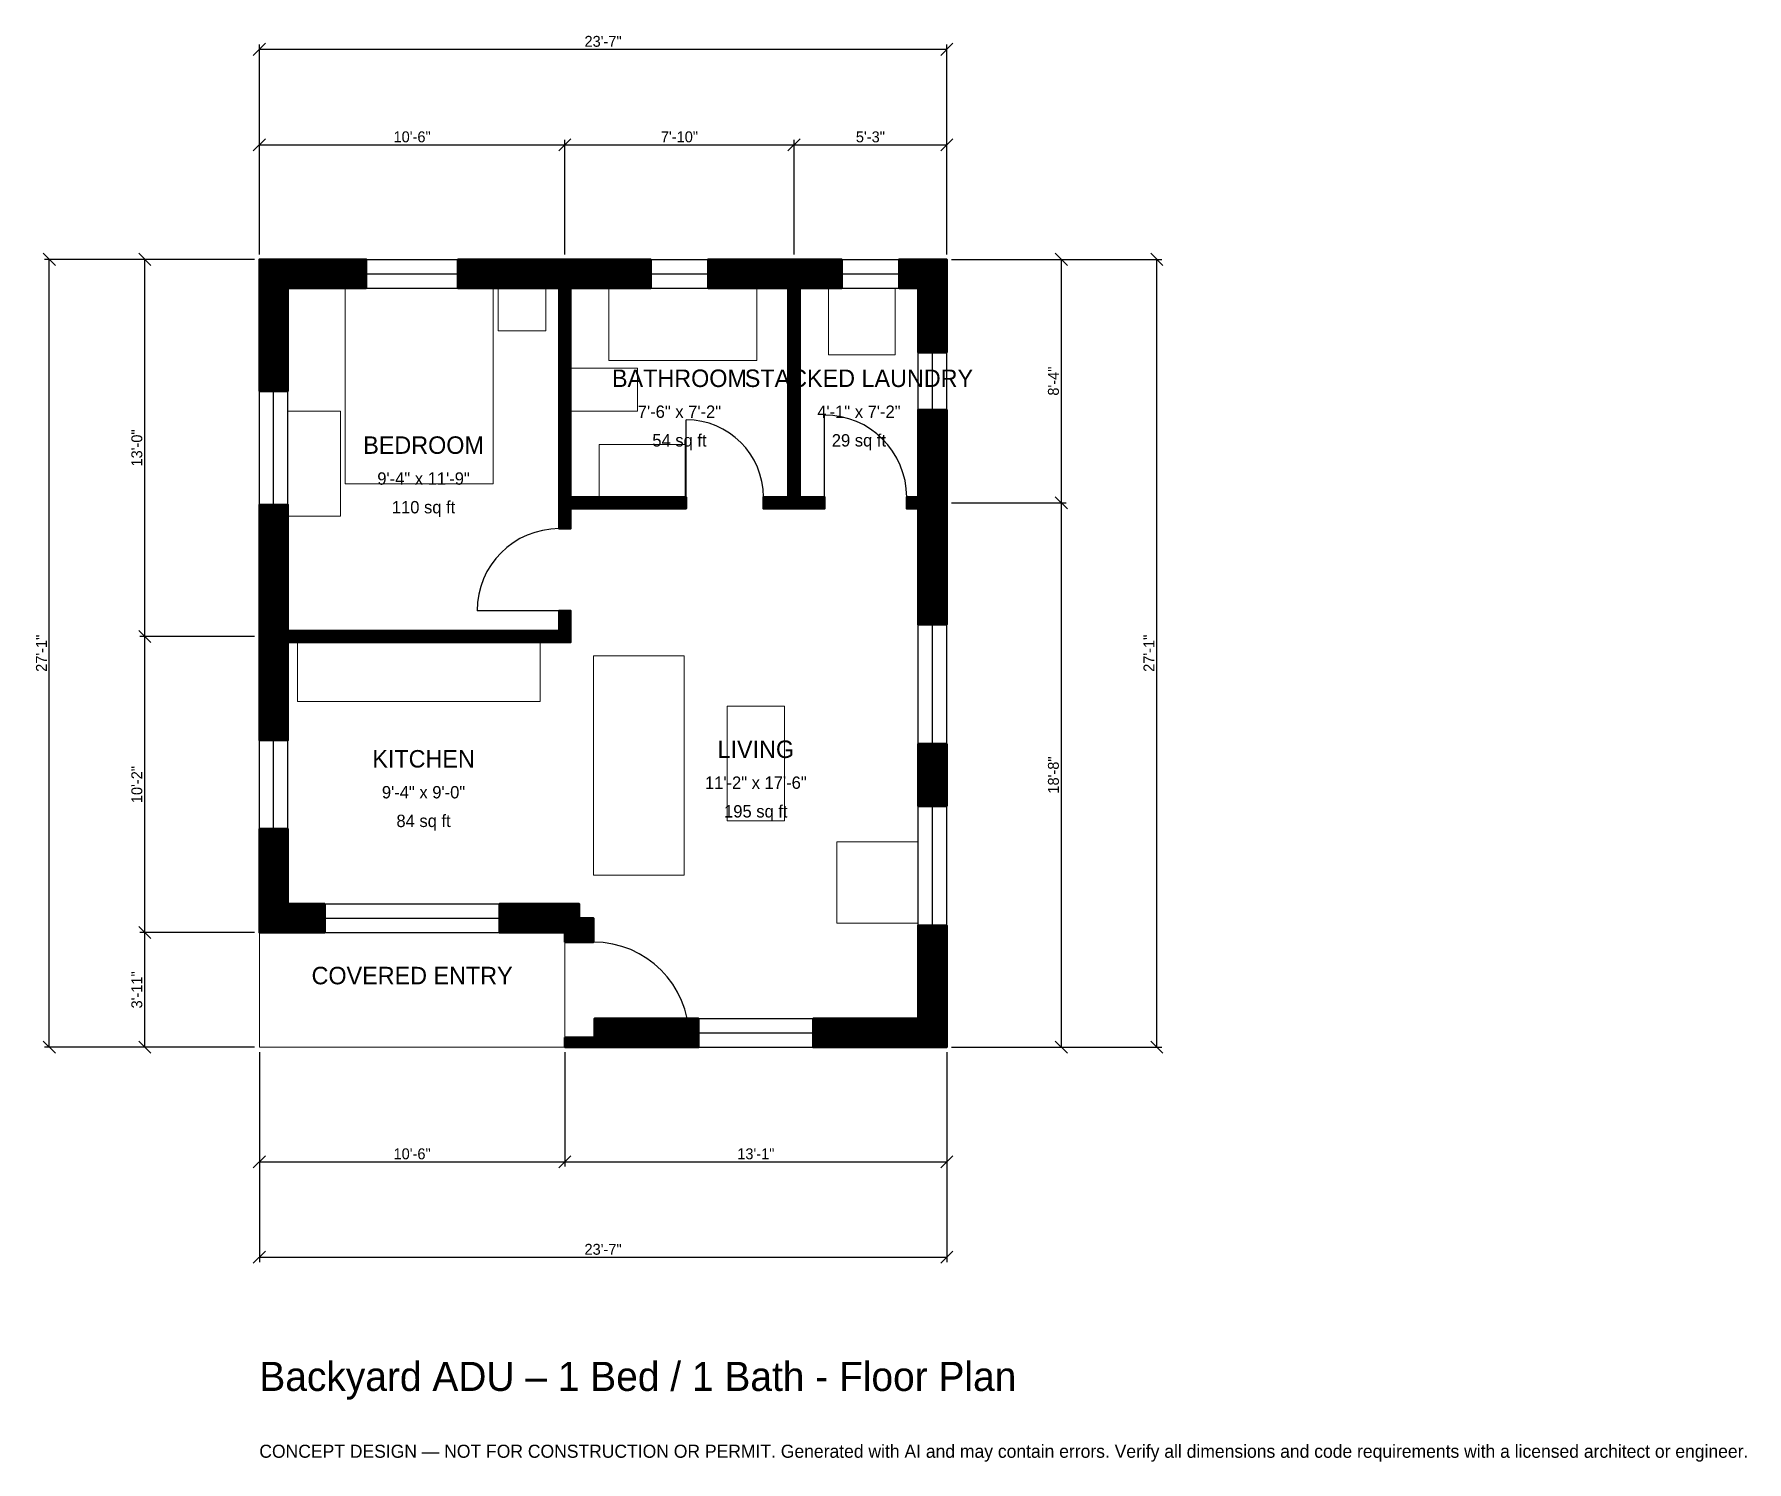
# Model space of a CAD drawing. Header units: inches. Extents: x -93 to 613, y -171 to 418.
import ezdxf
from ezdxf.enums import TextEntityAlignment as Align

# ---------------------------------------------------------------- set-up
doc = ezdxf.new("R2010")
doc.units = ezdxf.units.IN
doc.header["$MEASUREMENT"] = 0
doc.linetypes.add('DASHED', pattern=[0.6, 0.5, -0.1])
for name, color, linetype, lineweight in [('A-ANNO-DIMS', 1, 'Continuous', 13), ('A-ANNO-TEXT', 7, 'Continuous', 18), ('A-AREA-IDEN', 7, 'Continuous', 18), ('A-DOOR', 2, 'Continuous', 25), ('A-FLOR-FIXT', 9, 'Continuous', 13), ('A-FURN', 9, 'Continuous', 13), ('A-GLAZ', 4, 'Continuous', 25), ('A-SITE-PAVE', 8, 'Continuous', 13), ('A-WALL', 7, 'Continuous', 50), ('A-WALL-PATT', 8, 'Continuous', 13)]:
    doc.layers.add(name, color=color, linetype=linetype, lineweight=lineweight)
doc.dimstyles.new('PLAN', dxfattribs={"dimtxt": 4.5, "dimasz": 3, "dimexe": 2, "dimexo": 2, "dimgap": 1, "dimtad": 1, "dimdec": 0, "dimlunit": 4, "dimtsz": 2.5, "dimcen": 2.5, "dimclrd": 1, "dimclre": 1, "dimazin": 3, "dimtfac": 1, "dimtmove": 0, "dimatfit": 3})

msp = doc.modelspace()

# ---------------------------------------------------------------- hatches: boundary and pattern name
at = {"layer": 'A-WALL-PATT'}
h = msp.add_hatch(dxfattribs=at)
h.set_pattern_fill('ANSI31', color=8, scale=0.8)
h.paths.add_polyline_path([(125.9842, 3.937), (138.189, 3.937), (138.189, 11.811), (181.1024, 11.811), (181.1024, 0), (137.7953, 0), (137.7953, 0), (125.9843, 0), (125.9843, 0), (125.9842, 0), (125.9842, 3.937)])
h.paths.add_polyline_path([(125.9843, 47.2441), (99.0157, 47.2441), (99.0157, 59.0551), (131.8898, 59.0551), (131.8898, 53.1496), (137.7953, 53.1496), (137.7953, 43.3071), (125.9843, 43.3071), (125.9843, 47.2441)])
h.paths.add_polyline_path([(11.811, 47.2441), (11.811, 47.2441), (0, 47.2441), (0, 47.2441), (0, 47.2441), (0, 59.0551), (0, 59.0551), (0, 89.9606), (11.811, 89.9606), (11.811, 59.0551), (26.9685, 59.0551), (26.9685, 47.2441), (11.811, 47.2441)])
h.paths.add_polyline_path([(0, 163.3858), (0, 166.9291), (0, 166.9291), (0, 171.6535), (0, 171.6535), (0, 175.1969), (0, 223.622), (11.811, 223.622), (11.811, 175.1969), (11.811, 171.6535), (123.622, 171.6535), (123.622, 179.9213), (128.3465, 179.9213), (128.3465, 171.6535), (128.3465, 166.9291), (123.622, 166.9291), (11.811, 166.9291), (11.811, 163.3858), (11.811, 126.5748), (0, 126.5748), (0, 163.3858)])
h.paths.add_polyline_path([(0, 312.9921), (0, 312.9921), (0, 324.8031), (0, 324.8031), (0, 324.8032), (11.811, 324.8032), (11.811, 324.8031), (44.0945, 324.8031), (44.0945, 312.9921), (11.811, 312.9921), (11.811, 270.4724), (0, 270.4724), (0, 312.9921)])
h.paths.add_polyline_path([(120.0787, 324.8031), (123.622, 324.8031), (123.622, 324.8032), (128.3465, 324.8032), (128.3465, 324.8031), (131.8898, 324.8031), (161.4173, 324.8031), (161.4173, 312.9921), (131.8898, 312.9921), (128.3465, 312.9921), (128.3465, 226.7717), (175.9843, 226.7717), (175.9843, 222.0472), (128.3465, 222.0472), (128.3465, 213.7795), (123.622, 213.7795), (123.622, 222.0472), (123.622, 226.7717), (123.622, 312.9921), (120.0787, 312.9921), (81.8898, 312.9921), (81.8898, 324.8031), (120.0787, 324.8031)])
h.paths.add_polyline_path([(214.5669, 324.8031), (218.1102, 324.8031), (218.1102, 324.8032), (222.8346, 324.8032), (222.8346, 324.8031), (226.378, 324.8031), (240.1575, 324.8031), (240.1575, 312.9921), (226.378, 312.9921), (222.8346, 312.9921), (222.8346, 226.7717), (233.0709, 226.7717), (233.0709, 222.0472), (222.8346, 222.0472), (218.1102, 222.0472), (207.874, 222.0472), (207.874, 226.7717), (218.1102, 226.7717), (218.1102, 312.9921), (214.5669, 312.9921), (185.0394, 312.9921), (185.0394, 324.8031), (214.5669, 324.8031)])
h.paths.add_polyline_path([(271.6535, 324.8031), (271.6535, 324.8032), (283.4646, 324.8032), (283.4646, 324.8031), (283.4646, 324.8031), (283.4646, 312.9921), (283.4646, 312.9921), (283.4646, 286.4173), (271.6535, 286.4173), (271.6535, 312.9921), (263.7795, 312.9921), (263.7795, 324.8031), (271.6535, 324.8031)])
h.paths.add_polyline_path([(283.4646, 230.315), (283.4646, 230.315), (283.4646, 226.7717), (283.4646, 226.7717), (283.4646, 222.0472), (283.4646, 222.0472), (283.4646, 174.2126), (271.6535, 174.2126), (271.6535, 218.5039), (271.6535, 218.5039), (271.6535, 222.0472), (266.9291, 222.0472), (266.9291, 226.7717), (271.6535, 226.7717), (271.6535, 262.7953), (283.4646, 262.7953), (283.4646, 230.315)])
h.paths.add_polyline_path([(283.4646, 99.4094), (271.6535, 99.4094), (271.6535, 125), (283.4646, 125), (283.4646, 99.4094)])
h.paths.add_polyline_path([(283.4646, 11.811), (283.4646, 11.811), (283.4646, 0), (283.4646, 0), (283.4646, 0), (283.4646, 0), (271.6535, 0), (271.6535, 0), (228.3465, 0), (228.3465, 11.811), (271.6535, 11.811), (271.6535, 50.1969), (283.4646, 50.1969), (283.4646, 11.811)])

# ---------------------------------------------------------------- linework, layer by layer
at = {"layer": 'A-DOOR'}
for p, q in [((175.9843, 226.7717), (175.9843, 258.6614)), ((233.0709, 226.7717), (233.0709, 260.6299)), ((123.622, 179.9213), (89.7638, 179.9213)), ((137.7953, 3.937), (177.1654, 3.937))]:
    msp.add_line(p, q, dxfattribs=at)
for centre, radius, start, end in [((175.9843, 226.7717), 31.8898, 0, 90), ((233.0709, 226.7717), 33.8583, 0, 90), ((123.622, 179.9213), 33.8583, 90, 180), ((137.7953, 3.937), 39.3701, 0, 90)]:
    msp.add_arc(centre, radius, start, end, dxfattribs=at)
at = {"layer": 'A-FLOR-FIXT'}
for points in [[(144.0945, 283.0709), (205.1181, 283.0709), (205.1181, 312.9921), (144.0945, 312.9921)], [(128.3465, 262.2047), (155.9055, 262.2047), (155.9055, 279.9213), (128.3465, 279.9213)], [(140.1575, 226.7717), (175.5906, 226.7717), (175.5906, 248.4252), (140.1575, 248.4252)], [(15.748, 142.5197), (115.748, 142.5197), (115.748, 166.9291), (15.748, 166.9291)]]:
    msp.add_lwpolyline(points, close=True, dxfattribs=at)
at = {"layer": 'A-FURN'}
for points in [[(35.4331, 232.2835), (96.4567, 232.2835), (96.4567, 312.9921), (35.4331, 312.9921)], [(98.4252, 295.2756), (118.1102, 295.2756), (118.1102, 312.9921), (98.4252, 312.9921)], [(234.6457, 285.4331), (262.2047, 285.4331), (262.2047, 312.9921), (234.6457, 312.9921)], [(11.811, 218.8976), (33.4646, 218.8976), (33.4646, 262.2047), (11.811, 262.2047)], [(137.7953, 70.8661), (175.1969, 70.8661), (175.1969, 161.4173), (137.7953, 161.4173)], [(192.9134, 93.3071), (216.5354, 93.3071), (216.5354, 140.5512), (192.9134, 140.5512)], [(238.189, 51.1811), (271.6535, 51.1811), (271.6535, 84.6457), (238.189, 84.6457)]]:
    msp.add_lwpolyline(points, close=True, dxfattribs=at)
at = {"layer": 'A-GLAZ'}
for p, q in [((44.0945, 324.8031), (81.8898, 324.8031)), ((44.0945, 318.8976), (81.8898, 318.8976)), ((161.4173, 324.8031), (185.0394, 324.8031)), ((161.4173, 318.8976), (185.0394, 318.8976)), ((240.1575, 324.8031), (263.7795, 324.8031)), ((240.1575, 318.8976), (263.7795, 318.8976)), ((44.0945, 312.9921), (81.8898, 312.9921)), ((161.4173, 312.9921), (185.0394, 312.9921)), ((240.1575, 312.9921), (263.7795, 312.9921)), ((271.6535, 262.7953), (271.6535, 286.4173)), ((277.5591, 262.7953), (277.5591, 286.4173)), ((283.4646, 262.7953), (283.4646, 286.4173)), ((0, 223.622), (0, 270.4724)), ((5.9055, 223.622), (5.9055, 270.4724)), ((11.811, 223.622), (11.811, 270.4724)), ((271.6535, 125), (271.6535, 174.2126)), ((277.5591, 125), (277.5591, 174.2126)), ((283.4646, 125), (283.4646, 174.2126)), ((0, 89.9606), (0, 126.5748)), ((5.9055, 89.9606), (5.9055, 126.5748)), ((11.811, 89.9606), (11.811, 126.5748)), ((271.6535, 50.1969), (271.6535, 99.4094)), ((277.5591, 50.1969), (277.5591, 99.4094)), ((283.4646, 50.1969), (283.4646, 99.4094)), ((26.9685, 59.0551), (99.0157, 59.0551)), ((26.9685, 53.1496), (99.0157, 53.1496)), ((26.9685, 47.2441), (99.0157, 47.2441)), ((181.1024, 11.811), (228.3465, 11.811)), ((181.1024, 5.9055), (228.3465, 5.9055)), ((181.1024, 0), (228.3465, 0))]:
    msp.add_line(p, q, dxfattribs=at)
at = {"layer": 'A-SITE-PAVE', "linetype": 'DASHED'}
msp.add_lwpolyline([(0, 0), (125.9843, 0), (125.9843, 47.2441), (0, 47.2441)], close=True, dxfattribs=at)
at = {"layer": 'A-WALL'}
for points in [[(0, 312.9921), (0, 312.9921), (0, 324.8031), (0, 324.8031), (0, 324.8032), (11.811, 324.8032), (11.811, 324.8031), (44.0945, 324.8031), (44.0945, 312.9921), (11.811, 312.9921), (11.811, 270.4724), (0, 270.4724), (0, 312.9921)], [(120.0787, 324.8031), (123.622, 324.8031), (123.622, 324.8032), (128.3465, 324.8032), (128.3465, 324.8031), (131.8898, 324.8031), (161.4173, 324.8031), (161.4173, 312.9921), (131.8898, 312.9921), (128.3465, 312.9921), (128.3465, 226.7717), (175.9843, 226.7717), (175.9843, 222.0472), (128.3465, 222.0472), (128.3465, 213.7795), (123.622, 213.7795), (123.622, 222.0472), (123.622, 226.7717), (123.622, 312.9921), (120.0787, 312.9921), (81.8898, 312.9921), (81.8898, 324.8031), (120.0787, 324.8031)], [(214.5669, 324.8031), (218.1102, 324.8031), (218.1102, 324.8032), (222.8346, 324.8032), (222.8346, 324.8031), (226.378, 324.8031), (240.1575, 324.8031), (240.1575, 312.9921), (226.378, 312.9921), (222.8346, 312.9921), (222.8346, 226.7717), (233.0709, 226.7717), (233.0709, 222.0472), (222.8346, 222.0472), (218.1102, 222.0472), (207.874, 222.0472), (207.874, 226.7717), (218.1102, 226.7717), (218.1102, 312.9921), (214.5669, 312.9921), (185.0394, 312.9921), (185.0394, 324.8031), (214.5669, 324.8031)], [(271.6535, 324.8031), (271.6535, 324.8032), (283.4646, 324.8032), (283.4646, 324.8031), (283.4646, 324.8031), (283.4646, 312.9921), (283.4646, 312.9921), (283.4646, 286.4173), (271.6535, 286.4173), (271.6535, 312.9921), (263.7795, 312.9921), (263.7795, 324.8031), (271.6535, 324.8031)], [(283.4646, 230.315), (283.4646, 230.315), (283.4646, 226.7717), (283.4646, 226.7717), (283.4646, 222.0472), (283.4646, 222.0472), (283.4646, 174.2126), (271.6535, 174.2126), (271.6535, 218.5039), (271.6535, 218.5039), (271.6535, 222.0472), (266.9291, 222.0472), (266.9291, 226.7717), (271.6535, 226.7717), (271.6535, 262.7953), (283.4646, 262.7953), (283.4646, 230.315)], [(0, 163.3858), (0, 166.9291), (0, 166.9291), (0, 171.6535), (0, 171.6535), (0, 175.1969), (0, 223.622), (11.811, 223.622), (11.811, 175.1969), (11.811, 171.6535), (123.622, 171.6535), (123.622, 179.9213), (128.3465, 179.9213), (128.3465, 171.6535), (128.3465, 166.9291), (123.622, 166.9291), (11.811, 166.9291), (11.811, 163.3858), (11.811, 126.5748), (0, 126.5748), (0, 163.3858)], [(283.4646, 99.4094), (271.6535, 99.4094), (271.6535, 125), (283.4646, 125), (283.4646, 99.4094)], [(11.811, 47.2441), (11.811, 47.2441), (0, 47.2441), (0, 47.2441), (0, 47.2441), (0, 59.0551), (0, 59.0551), (0, 89.9606), (11.811, 89.9606), (11.811, 59.0551), (26.9685, 59.0551), (26.9685, 47.2441), (11.811, 47.2441)], [(125.9843, 47.2441), (99.0157, 47.2441), (99.0157, 59.0551), (131.8898, 59.0551), (131.8898, 53.1496), (137.7953, 53.1496), (137.7953, 43.3071), (125.9843, 43.3071), (125.9843, 47.2441)], [(283.4646, 11.811), (283.4646, 11.811), (283.4646, 0), (283.4646, 0), (283.4646, 0), (283.4646, 0), (271.6535, 0), (271.6535, 0), (228.3465, 0), (228.3465, 11.811), (271.6535, 11.811), (271.6535, 50.1969), (283.4646, 50.1969), (283.4646, 11.811)], [(125.9842, 3.937), (138.189, 3.937), (138.189, 11.811), (181.1024, 11.811), (181.1024, 0), (137.7953, 0), (137.7953, 0), (125.9843, 0), (125.9843, 0), (125.9842, 0), (125.9842, 3.937)]]:
    msp.add_lwpolyline(points, close=True, dxfattribs=at)

# ---------------------------------------------------------------- texts
at = {"layer": 'A-ANNO-TEXT'}
for s, height, p in [('Backyard ADU – 1 Bed / 1 Bath - Floor Plan', 12, (0, -141.7323)), ('CONCEPT DESIGN — NOT FOR CONSTRUCTION OR PERMIT. Generated with AI and may contain errors. Verify all dimensions and code requirements with a licensed architect or engineer.', 5.4, (0, -169.2913))]:
    msp.add_text(s, height=height, dxfattribs=at).set_placement(p)
at = {"layer": 'A-AREA-IDEN'}
for s, height, p in [('BATHROOM', 7.2, (173.2283, 275.7874)), ('STACKED LAUNDRY', 7.2, (247.2441, 275.7874)), ('7\'-6" x 7\'-2"', 5.1, (173.2283, 262.0079)), ('4\'-1" x 7\'-2"', 5.1, (247.2441, 262.0079)), ('BEDROOM', 7.2, (67.7165, 248.2283)), ('54 sq ft', 5.1, (173.2283, 250.1969)), ('29 sq ft', 5.1, (247.2441, 250.1969)), ('9\'-4" x 11\'-9"', 5.1, (67.7165, 234.4488)), ('110 sq ft', 5.1, (67.7165, 222.6378)), ('KITCHEN', 7.2, (67.7165, 118.8976)), ('LIVING', 7.2, (204.7244, 122.8346)), ('9\'-4" x 9\'-0"', 5.1, (67.7165, 105.1181)), ('11\'-2" x 17\'-6"', 5.1, (204.7244, 109.0551)), ('195 sq ft', 5.1, (204.7244, 97.2441)), ('84 sq ft', 5.1, (67.7165, 93.3071)), ('COVERED ENTRY', 7.2, (62.9921, 29.5276))]:
    msp.add_text(s, height=height, dxfattribs=at).set_placement(p, align=Align.MIDDLE_CENTER)

# ---------------------------------------------------------------- dimensions: what is measured, and where the dimension line sits
at = {"layer": 'A-ANNO-DIMS'}
for base, p1, p2, text in [((0, 411.4173), (0, 324.8031), (283.4646, 324.8031), '23\'-7"'), ((0, 372.0472), (0, 324.8031), (125.9843, 324.8031), '10\'-6"'), ((125.9843, 372.0472), (125.9843, 324.8031), (220.4724, 324.8031), '7\'-10"'), ((220.4724, 372.0472), (220.4724, 324.8031), (283.4646, 324.8031), '5\'-3"'), ((0, -47.2441), (0, 0), (125.9843, 0), '10\'-6"'), ((0, -86.6142), (0, 0), (283.4646, 0), '23\'-7"'), ((125.9843, -47.2441), (125.9843, 0), (283.4646, 0), '13\'-1"')]:
    msp.add_linear_dim(base=base, p1=p1, p2=p2, text=text, dimstyle='PLAN', dxfattribs=at).render()
for base, p1, p2, text in [((-86.6142, 0), (0, 0), (0, 324.8031), '27\'-1"'), ((-47.2441, 169.2913), (0, 169.2913), (0, 324.8031), '13\'-0"'), ((330.7087, 224.4094), (283.4646, 224.4094), (283.4646, 324.8031), '8\'-4"'), ((370.0787, 0), (283.4646, 0), (283.4646, 324.8031), '27\'-1"'), ((330.7087, 0), (283.4646, 0), (283.4646, 224.4094), '18\'-8"'), ((-47.2441, 47.2441), (0, 47.2441), (0, 169.2913), '10\'-2"'), ((-47.2441, 0), (0, 0), (0, 47.2441), '3\'-11"')]:
    msp.add_linear_dim(base=base, p1=p1, p2=p2, angle=90, text=text, dimstyle='PLAN', dxfattribs=at).render()

doc.saveas('drawing.dxf')
